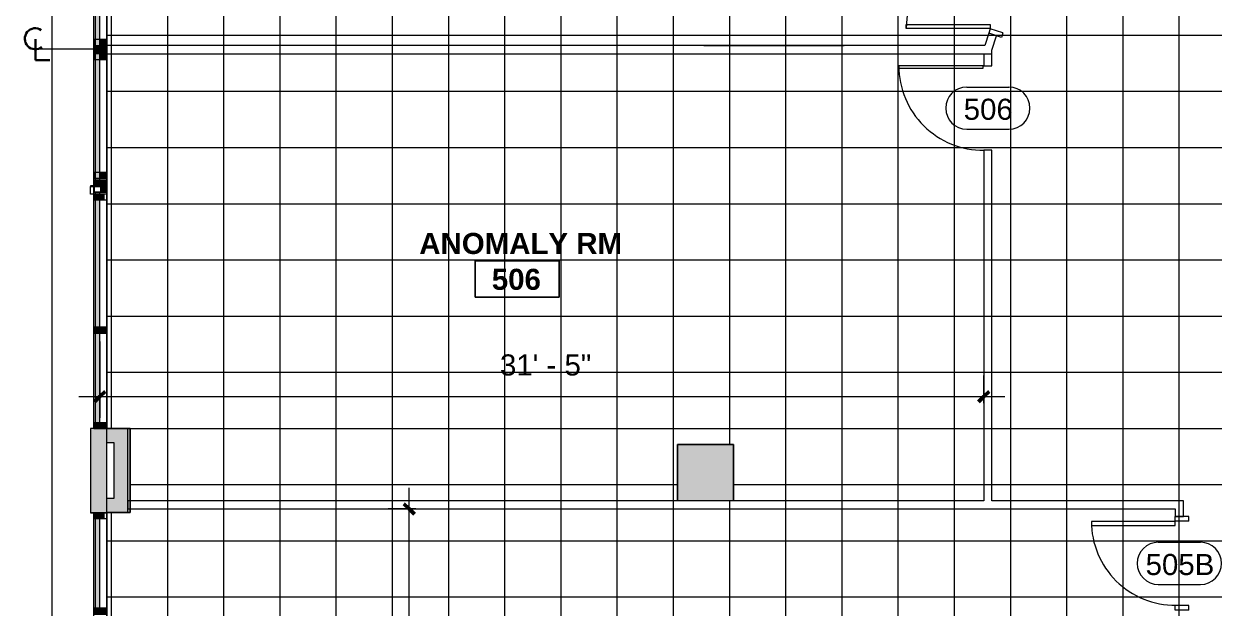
# Model space of a CAD drawing. Header units: inches. Extents: x 381 to 2249, y -1781 to -36.
# Drawn here: x 381 to 889, y -634 to -384 of the extents above; entities that cross this region are included whole.
import ezdxf

# ---------------------------------------------------------------- set-up
doc = ezdxf.new("R2010")
doc.units = ezdxf.units.IN
doc.header["$MEASUREMENT"] = 0
for name, color, linetype, lineweight in [('A-ANNO-DIMS', 211, 'Continuous', 9), ('A-ANNO-DIMS-96', 211, 'Continuous', 9), ('A-ANNO-NOTE', 131, 'Continuous', 9), ('A-AREA-IDEN', 2, 'Continuous', 9), ('A-DETL', 90, 'Continuous', 9), ('A-DETL-GENF', 92, 'Continuous', 9), ('A-DETL-THIN', 151, 'Continuous', 9), ('A-DOOR', 31, 'Continuous', 13), ('A-DOOR-FRAM', 31, 'Continuous', 20), ('A-DOOR-IDEN', 31, 'Continuous', 9), ('A-GLAZ-CURT', 52, 'Continuous', 13), ('A-GLAZ-CWMG', 51, 'Continuous', 13), ('A-WALL', 113, 'Continuous', 13), ('A-WALL-PATT', 111, 'Continuous', 13), ('I-WALL', 2, 'Continuous', 13)]:
    doc.layers.add(name, color=color, linetype=linetype, lineweight=lineweight)
doc.styles.add('Swis721 Lt BT', font='swissl.ttf', dxfattribs={"height": 9})
doc.styles.add('Swis721 Lt BT_B', font='', dxfattribs={"height": 9})
doc.styles.get('Swis721 Lt BT_B').set_extended_font_data('Swis721 Lt BT', bold=True)
doc.dimstyles.new('OTJ_-_3_32__Linear__1__Tolerance', dxfattribs={"dimscale": 12, "dimtxt": 9.497835, "dimasz": 0.375, "dimexe": 0.75, "dimexo": 0.5, "dimgap": 0.5, "dimtad": 1, "dimdec": 0, "dimzin": 3, "dimdsep": 46, "dimlunit": 4, "dimtxsty": 'Swis721 Lt BT', "dimblk1": 'OBLIQUE', "dimblk2": 'OBLIQUE', "dimsah": 1, "dimcen": 0.09, "dimdle": 0.75, "dimazin": 0, "dimtfac": 1, "dimtdec": 4, "dimtix": 1, "dimtmove": 0, "dimatfit": 3, "dimfxl": 1, "dimtvp": 1, "dimfrac": 2, "dimtolj": 1, "dimtzin": 0, "dimarcsym": 2})
pattern_1 = [(0, (-470.073, 619.15), (0, 24), []), (90, (-470.073, 619.15), (-24, 1e-15), [])]

# ---------------------------------------------------------------- blocks, each defined once
blk = doc.blocks.new('System Panel - Glazed 2-5026264-Level 5 CONSTRUCTION')
at = {"layer": 'A-GLAZ-CURT', "lineweight": 9}
blk.add_hatch(color=7, dxfattribs=at).paths.add_polyline_path([(28.75, 0.25), (28.75, 2.25), (-28.75, 2.25), (-28.75, 0.25), (22.85, 0.25)], flags=0)
at = {"layer": 'A-GLAZ-CURT', "color": 8, "lineweight": 20}
for p, q in [((28.75, 2.25), (-28.75, 2.25)), ((-28.75, 2.25), (-28.75, 0.25)), ((-28.75, 0.25), (28.75, 0.25)), ((28.75, 0.25), (28.75, 2.25))]:
    blk.add_line(p, q, dxfattribs=at)
blk = doc.blocks.new('Rectangular Mullion - 2_5_ x 5_ rectangular-5019624-Level 5 CONSTRUCTION')
at = {"layer": 'A-GLAZ-CWMG', "lineweight": 9}
blk.add_hatch(color=7, dxfattribs=at).paths.add_polyline_path([(-2.5, 2.75), (-2.5, -2.75), (0, -2.75), (0, 2.75), (-1.59, 2.75)], flags=0)
at = {"layer": 'A-GLAZ-CWMG', "color": 8, "lineweight": 20}
for p, q in [((0, 2.75), (-2.5, 2.75)), ((-2.5, 2.75), (-2.5, -2.75)), ((0, -2.75), (0, 2.75)), ((-2.5, -2.75), (0, -2.75))]:
    blk.add_line(p, q, dxfattribs=at)
blk = doc.blocks.new('System Panel - Glazed 2-5453541-Level 5 CONSTRUCTION')
at = {"layer": 'A-GLAZ-CURT', "lineweight": 9}
blk.add_hatch(color=7, dxfattribs=at).paths.add_polyline_path([(-27.31, 2.25), (-27.31, 0.25), (27.31, 0.25), (27.31, 2.25), (-19.68, 2.25)], flags=0)
at = {"layer": 'A-GLAZ-CURT', "color": 8, "lineweight": 20}
for p, q in [((27.31, 2.25), (-27.31, 2.25)), ((-27.31, 2.25), (-27.31, 0.25)), ((-27.31, 0.25), (27.31, 0.25)), ((27.31, 0.25), (27.31, 2.25))]:
    blk.add_line(p, q, dxfattribs=at)
blk = doc.blocks.new('System Panel - Glazed 2-5453543-Level 5 CONSTRUCTION')
at = {"layer": 'A-GLAZ-CURT', "color": 8, "lineweight": 20}
for p, q in [((27.19, 2.25), (-27.19, 2.25)), ((-27.19, 2.25), (-27.19, 0.25)), ((-27.19, 0.25), (27.19, 0.25)), ((27.19, 0.25), (27.19, 2.25))]:
    blk.add_line(p, q, dxfattribs=at)
blk = doc.blocks.new('Rectangular Mullion - 2_5_ x 5_ rectangular-5019623-Level 5 CONSTRUCTION')
at = {"layer": 'A-GLAZ-CWMG', "lineweight": 9}
blk.add_hatch(color=7, dxfattribs=at).paths.add_polyline_path([(0, 1.76), (0, -2.75), (-2.5, -2.75), (-2.5, 1.76), (-1.23, 1.76)], flags=0)
at = {"layer": 'A-GLAZ-CWMG', "color": 8, "lineweight": 20}
for p, q in [((-2.5, 2.75), (0, 2.75)), ((-2.5, -2.75), (-2.5, 2.75)), ((0, 2.75), (0, -2.75)), ((0, -2.75), (-2.5, -2.75))]:
    blk.add_line(p, q, dxfattribs=at)
blk = doc.blocks.new('System Panel - Glazed 2-5041578-Level 5 CONSTRUCTION')
at = {"layer": 'A-GLAZ-CURT', "lineweight": 9}
blk.add_hatch(color=7, dxfattribs=at).paths.add_polyline_path([(-19.13, 0.25), (19.13, 0.25), (19.13, 2.25), (-19.13, 2.25)], flags=0)
at = {"layer": 'A-GLAZ-CURT', "color": 8, "lineweight": 20}
for p, q in [((19.13, 2.25), (-19.13, 2.25)), ((-19.13, 2.25), (-19.13, 0.25)), ((-19.13, 0.25), (19.13, 0.25)), ((19.13, 0.25), (19.13, 2.25))]:
    blk.add_line(p, q, dxfattribs=at)
blk = doc.blocks.new('System Panel - Glazed 2-5042657-Level 5 CONSTRUCTION')
at = {"layer": 'A-GLAZ-CURT', "lineweight": 9}
blk.add_hatch(color=7, dxfattribs=at).paths.add_polyline_path([(-19.13, 0.25), (19.13, 0.25), (19.13, 2.25), (-19.13, 2.25)], flags=0)
at = {"layer": 'A-GLAZ-CURT', "color": 8, "lineweight": 20}
for p, q in [((19.13, 2.25), (-19.13, 2.25)), ((-19.13, 2.25), (-19.13, 0.25)), ((-19.13, 0.25), (19.13, 0.25)), ((19.13, 0.25), (19.13, 2.25))]:
    blk.add_line(p, q, dxfattribs=at)
blk = doc.blocks.new('Walls 21 - Walls 1-5044026-Level 5 CONSTRUCTION')
at = {"layer": 'A-WALL', "lineweight": 9}
h = blk.add_hatch(color=7, dxfattribs=at)
h.paths.add_polyline_path([(59.3, -1473.39), (59.3, -1473.39), (59.3, -1468.99), (53.3, -1443.48), (59.09, -1472.33), (53.3, -1467.4), (57.75, -1471.83)], flags=0)
h.paths.add_polyline_path([(50.39, -1469.16), (51.77, -1468.33), (50.39, -1467.4), (50.39, -1468.33)], flags=0)
h.paths.add_polyline_path([(53.3, -1443.48), (59.3, -1438.36), (59.3, -1437.48)], flags=0)
h.paths.add_polyline_path([(50.39, -1443.48), (51.77, -1442.55), (50.39, -1441.71)], flags=0)
at = {"layer": 'A-WALL', "color": 8, "lineweight": 20}
for p, q in [((50.35, -1437.48), (43.39, -1437.48)), ((43.39, -1437.48), (43.39, -1473.39)), ((59.3, -1437.48), (50.35, -1437.48)), ((59.3, -1473.39), (59.3, -1437.48)), ((50.39, -1467.4), (50.39, -1443.48)), ((50.39, -1443.48), (53.3, -1443.48)), ((53.3, -1443.48), (53.3, -1467.4)), ((53.3, -1467.4), (50.39, -1467.4)), ((43.39, -1473.39), (50.36, -1473.39)), ((50.36, -1473.39), (59.3, -1473.39))]:
    blk.add_line(p, q, dxfattribs=at)
blk = doc.blocks.new('Walls 53 - Walls 3-5097398-Level 5 CONSTRUCTION')
at = {"layer": 'A-WALL', "lineweight": 9}
for p, q in [((40.36, -1605.91), (40.36, -2559.92)), ((58.34, -1946.29), (58.34, -1605.91)), ((58.34, -2049.92), (58.34, -1946.48)), ((58.34, -2186.17), (58.34, -2085.92))]:
    blk.add_line(p, q, dxfattribs=at)
blk = doc.blocks.new('Rectangular Mullion - 2_5_ x 5_ rectangular-V6-Level 5 CONSTRUCTION')
at = {"layer": 'A-GLAZ-CWMG', "lineweight": 9}
h = blk.add_hatch(color=7, dxfattribs=at)
h.paths.add_polyline_path([(0, -0.25), (0, 2.75), (-2.5, 2.75), (-2.5, -0.25)], flags=0)
h.paths.add_polyline_path([(0, -2.75), (0, -2.25), (-2.5, -2.25), (-2.5, -2.75)], flags=0)
at = {"layer": 'A-GLAZ-CWMG', "color": 8, "lineweight": 20}
for p, q in [((0, 2.75), (-2.5, 2.75)), ((-2.5, 2.75), (-2.5, -2.75)), ((0, -2.75), (0, 2.75)), ((-2.5, -2.75), (0, -2.75))]:
    blk.add_line(p, q, dxfattribs=at)
blk = doc.blocks.new('Rectangular Mullion - 2_5_ x 5_ rectangular-V7-Level 5 CONSTRUCTION')
at = {"layer": 'A-GLAZ-CWMG', "lineweight": 9}
h = blk.add_hatch(color=7, dxfattribs=at)
h.paths.add_polyline_path([(-2.5, 2.56), (-2.5, 2.75), (0, 2.75), (0, -0.25), (-2.5, -0.25)], flags=0)
h.paths.add_polyline_path([(-2.5, -2.25), (0, -2.25), (0, -2.75), (-2.5, -2.75)], flags=0)
at = {"layer": 'A-GLAZ-CWMG', "color": 8, "lineweight": 20}
for p, q in [((-2.5, 2.75), (0, 2.75)), ((-2.5, -2.75), (-2.5, 2.75)), ((0, 2.75), (0, -2.75)), ((0, -2.75), (-2.5, -2.75))]:
    blk.add_line(p, q, dxfattribs=at)
blk = doc.blocks.new('System Panel - Glazed 2-5472165-Level 5 CONSTRUCTION')
at = {"layer": 'A-GLAZ-CURT', "lineweight": 9}
blk.add_hatch(color=7, dxfattribs=at).paths.add_polyline_path([(-28.84, 0.25), (28.84, 0.25), (28.84, 2.25), (-28.84, 2.25)], flags=0)
at = {"layer": 'A-GLAZ-CURT', "color": 8, "lineweight": 20}
for p, q in [((28.84, 2.25), (-28.84, 2.25)), ((-28.84, 2.25), (-28.84, 0.25)), ((-28.84, 0.25), (28.84, 0.25)), ((28.84, 0.25), (28.84, 2.25))]:
    blk.add_line(p, q, dxfattribs=at)
blk = doc.blocks.new('Walls 125 - Walls 1-5527734-Level 5 CONSTRUCTION')
at = {"layer": 'A-WALL', "lineweight": 9}
h = blk.add_hatch(color=7, dxfattribs=at)
h.paths.add_polyline_path([(53.3, -1443.48), (59.3, -1437.48), (59.3, -1438.36)], flags=0)
h.paths.add_polyline_path([(53.3, -1443.48), (59.3, -1468.99), (59.3, -1468.33), (60.34, -1468.33), (60.34, -1437.48), (50.39, -1437.48), (50.39, -1441.71), (51.77, -1442.55), (50.39, -1443.48)], flags=0)
h.paths.add_polyline_path([(53.3, -1467.4), (59.09, -1472.33), (53.3, -1443.48)], flags=0)
h.paths.add_polyline_path([(50.39, -1473.39), (59.3, -1473.39), (53.3, -1467.4), (50.39, -1467.4), (51.76, -1468.33), (50.39, -1469.16), (50.39, -1471.83)], flags=0)
h.paths.add_polyline_path([(60.34, -1473.39), (60.34, -1473.39), (60.34, -1471.83), (59.3, -1471.83), (59.3, -1473.39)], flags=0)
at = {"layer": 'A-WALL', "color": 8, "lineweight": 20}
for p, q in [((50.35, -1437.48), (43.39, -1437.48)), ((43.39, -1437.48), (43.39, -1473.39)), ((60.34, -1437.48), (50.35, -1437.48)), ((60.34, -1473.39), (60.34, -1437.48)), ((50.39, -1467.4), (50.39, -1443.48)), ((50.39, -1443.48), (53.3, -1443.48)), ((53.3, -1443.48), (53.3, -1467.4)), ((53.3, -1467.4), (50.39, -1467.4)), ((43.39, -1473.39), (50.36, -1473.39)), ((50.36, -1473.39), (60.34, -1473.39))]:
    blk.add_line(p, q, dxfattribs=at)
blk = doc.blocks.new('Single Flush - OTJ_SOLIDFLUSH_ALUM-5892448-Level 5 CONSTRUCTION')
at = {"layer": 'A-DOOR', "lineweight": 20}
for p, q in [((16.24, -2.28), (17.91, -1.75)), ((27.01, -36.43), (16.24, -2.28)), ((17.91, -1.75), (28.68, -35.9)), ((28.68, -35.9), (27.01, -36.43))]:
    blk.add_line(p, q, dxfattribs=at)
at = {"layer": 'A-DOOR', "lineweight": 9}
blk.add_arc((17.91, -1.75), 35.81, 179.5, 287.5, dxfattribs=at)
at = {"layer": 'A-DOOR-FRAM'}
for p, q in [((-20, 4), (-20, -1.75)), ((-20, 4), (-18, 4)), ((-18, 4), (-18, -1.75)), ((18, 4), (18, -1.75)), ((18, 4), (20, 4)), ((20, 4), (20, -1.75)), ((-20, -1.75), (-18, -1.75)), ((18, -1.75), (20, -1.75))]:
    blk.add_line(p, q, dxfattribs=at)
blk = doc.blocks.new('Single Flush - OTJ_SOLIDFLUSH_ALUM-5770998-Level 5 CONSTRUCTION')
at = {"layer": 'A-DOOR', "lineweight": 20}
for p, q in [((16.15625, 37.5625), (16.15625, 1.75)), ((17.90625, 37.5625), (16.15625, 37.5625)), ((17.90625, 1.75), (17.90625, 37.5625)), ((16.15625, 1.75), (17.90625, 1.75))]:
    blk.add_line(p, q, dxfattribs=at)
at = {"layer": 'A-DOOR', "lineweight": 9}
blk.add_arc((17.90625, 1.75), 35.8125, 90, 180.5, dxfattribs=at)
at = {"layer": 'A-DOOR-FRAM'}
for p, q in [((-20, -4), (-20, 1.75)), ((-20, 1.75), (-18, 1.75)), ((-18, -4), (-18, 1.75)), ((18.000004, -4), (18.000004, 1.75)), ((18.000004, 1.75), (20.000004, 1.75)), ((20.000004, -4), (20.000004, 1.75)), ((-20, -4), (-18, -4)), ((18.000004, -4), (20.000004, -4))]:
    blk.add_line(p, q, dxfattribs=at)
blk = doc.blocks.new('Single Glass Door - Full Rail - Long Handle-5114673-Level 5 CONSTRUCTION')
at = {"layer": 'A-DOOR', "lineweight": 20}
for p, q in [((17, 38), (17, 2)), ((18, 38), (17, 38)), ((18, 2), (18, 38)), ((17, 2), (18, 2))]:
    blk.add_line(p, q, dxfattribs=at)
at = {"layer": 'A-DOOR', "lineweight": 9}
blk.add_arc((18, 2), 36, 90, 180.5, dxfattribs=at)
blk = doc.blocks.new('DIMBLOCK1-Level 5 CONSTRUCTION')
at = {"layer": 'A-ANNO-DIMS-96'}
for p, q in [((545.06, -1088.39), (545.06, -582.25)), ((547.87, -591.25), (536.06, -591.25)), ((545.06, -591.25), (547.87, -591.25)), ((547.87, -1079.39), (536.06, -1079.39)), ((545.06, -1079.39), (547.87, -1079.39))]:
    blk.add_line(p, q, dxfattribs=at)
at = {"layer": 'A-ANNO-DIMS-96', "lineweight": 50}
for p, q in [((545.06, -591.25), (542.81, -589)), ((545.06, -591.25), (547.31, -593.5)), ((545.06, -1079.39), (542.81, -1077.14)), ((545.06, -1079.39), (547.31, -1081.64))]:
    blk.add_line(p, q, dxfattribs=at)
at = {"layer": 'A-ANNO-DIMS-96', "color": 0, "insert": (527.04, -853.18), "char_height": 9, "width": 42.8759, "attachment_point": 1, "rotation": 90, "line_spacing_factor": 1.005062, "style": 'Swis721 Lt BT'}
blk.add_mtext('40\' - 8"', dxfattribs=at)
blk = doc.blocks.new('_Oblique')
at = {"color": 0, "linetype": 'ByBlock', "lineweight": -2}
blk.add_line((-0.5, -0.5), (0.5, 0.5), dxfattribs=at)
blk = doc.blocks.new('DIMBLOCK3-Level 5 CONSTRUCTION')
at = {"layer": 'A-ANNO-DIMS-96'}
for p, q in [((412.97, -519.64), (412.97, -552.25)), ((412.97, -543.25), (412.97, -519.64)), ((790.43, -546.07), (790.43, -534.25)), ((403.97, -543.25), (799.43, -543.25)), ((790.43, -543.25), (790.43, -546.07))]:
    blk.add_line(p, q, dxfattribs=at)
at = {"layer": 'A-ANNO-DIMS-96', "lineweight": 50}
for p, q in [((412.97, -543.25), (410.72, -545.5)), ((412.97, -543.25), (415.22, -541)), ((790.43, -543.25), (788.18, -545.5)), ((790.43, -543.25), (792.68, -541))]:
    blk.add_line(p, q, dxfattribs=at)
at = {"layer": 'A-ANNO-DIMS-96', "color": 0, "insert": (583.83, -525.23), "char_height": 9, "width": 42.8759, "attachment_point": 1, "line_spacing_factor": 1.005062, "style": 'Swis721 Lt BT'}
blk.add_mtext('31\' - 5"', dxfattribs=at)
blk = doc.blocks.new('Centerline - Centerline-43150-Level 5 CONSTRUCTION')
at = {"layer": 'A-ANNO-NOTE', "lineweight": 30}
for p, q in [((0, 0.0259), (0, -0.0678)), ((0, -0.0678), (0.0642, -0.0678))]:
    blk.add_line(p, q, dxfattribs=at)
blk.add_arc((0, 0.0273), 0.0469, 55.7755, 308.0372, dxfattribs=at)
blk = doc.blocks.new('Room Tag - Room Name and Number-3379422-Level 5 CONSTRUCTION')
at = {"layer": 'A-AREA-IDEN'}
for p, q in [((-0.1881, -0.1636), (-0.1881, -0.0018)), ((-0.1881, -0.0018), (0.1869, -0.0018)), ((0.1869, -0.0018), (-0.1881, -0.0018)), ((-0.1881, -0.0018), (-0.1881, -0.1636)), ((0.1869, -0.0018), (0.1869, -0.1636)), ((0.1869, -0.1636), (0.1869, -0.0018)), ((0.1869, -0.1636), (-0.1881, -0.1636)), ((-0.1881, -0.1636), (0.1869, -0.1636))]:
    blk.add_line(p, q, dxfattribs=at)
blk = doc.blocks.new('Door Tag - Door Tag-41184-Level 5 CONSTRUCTION')
at = {"layer": 'A-DOOR-IDEN'}
for p, q in [((-0.09375, 0.09375), (0.09375, 0.09375)), ((-0.09375, -0.09375), (0.09375, -0.09375))]:
    blk.add_line(p, q, dxfattribs=at)
for centre, start, end in [((-0.09375, 0), 90, 270), ((0.09375, 0), 270, 90)]:
    blk.add_arc(centre, 0.09375, start, end, dxfattribs=at)

msp = doc.modelspace()

# ---------------------------------------------------------------- hatches: boundary and pattern name
at = {"layer": 'A-DETL-GENF'}
h = msp.add_hatch(dxfattribs=at)
h.set_pattern_fill('FP2_8', color=254, style=0, pattern_type=2)
h.set_pattern_definition(pattern_1)
h.paths.add_polyline_path([(1693.61, -1569.08), (1706.52, -1565.62), (1706.52, -1572.54), (1697.9, -1570.23)], flags=0)
h.paths.add_polyline_path([(1966.79, -1714.89), (2156.27, -1714.89), (2156.27, -1691.16), (2179.45, -1691.16), (2179.44, -1516.48), (2156.27, -1516.48), (2156.29, -1485.24), (2179.45, -1485.24), (2179.45, -1324.3), (2156.29, -1324.3), (2156.29, -1293.32), (2179.45, -1293.32), (2179.45, -1180.35), (2156.29, -1180.35), (2156.29, -1149.41), (2179.45, -1149.41), (2179.45, -805.57), (2173.15, -805.57), (2168.37, -820.66), (2142.16, -812.31), (2152.38, -780.14), (2174.01, -787), (2230.07, -611.24), (2208.83, -604.46), (2215.28, -584.24), (2013.19, -520.11), (2006.81, -540.12), (1980.87, -531.89), (1987.29, -511.65), (1784.64, -447.35), (1777.69, -469.28), (1751.74, -461.04), (1758.7, -439.12), (1555.91, -374.78), (1548.95, -396.7), (1522.98, -388.45), (1529.94, -366.54), (1327.96, -302.46), (1321.01, -324.38), (1291.44, -315), (1298.43, -292.99), (1100.12, -230.07), (1093.1, -252.06), (1063.58, -242.7), (1063.58, -242.61), (1063.54, -242.59), (1065.93, -235.08), (1052.71, -234.48), (1054.8, -227.88), (1065.95, -235.01), (1070.5, -220.67), (871.37, -157.5), (864.38, -179.51), (834.76, -170.08), (841.71, -148.16), (645.34, -85.85), (638.83, -106.37), (570.95, -84.81), (570.95, -100.41), (428.47, -100.41), (428.44, -112.91), (415.97, -112.91), (416.01, -318.91), (443.92, -318.91), (443.92, -350.39), (415.97, -350.39), (416.01, -556.89), (425.98, -556.89), (425.96, -592.8), (416.01, -592.8), (416.01, -799.14), (443.96, -799.14), (443.96, -828.61), (416.01, -828.61), (416.01, -1066.89), (428.3, -1066.89), (428.34, -1079.39), (872.22, -1079.39), (872.22, -1064.69), (901.93, -1064.69), (901.93, -1102.88), (971.1, -1102.88), (971.1, -1319.33), (1027.07, -1319.33), (1027.07, -1421.16), (1185.5, -1421.16), (1185.5, -1393.33), (1212.77, -1393.33), (1212.77, -1133.84), (1190.11, -1133.84), (1190.11, -1104.09), (1215.81, -1104.09), (1215.81, -936.89), (1199.31, -936.89), (1199.31, -936.96), (965.95, -936.96), (965.95, -886.75), (971.3, -886.75), (971.3, -718.53), (964.12, -716.25), (973.16, -687.74), (1001.71, -696.8), (1000.56, -700.43), (1099.69, -731.88), (1130.85, -633.65), (1815.84, -850.98), (1796.65, -911.47), (1682.72, -875.14), (1682.72, -1131.82), (1707.36, -1131.82), (1707.36, -1198.32), (1682.72, -1198.32), (1682.72, -1272.37), (1706.75, -1272.37), (1706.77, -1294.33), (1707.38, -1294.33), (1707.38, -1306.76), (1742.76, -1306.76), (1742.76, -1443.86), (1682.76, -1443.86), (1682.76, -1485.46), (1722.03, -1485.46), (1722, -1514.46), (1693.61, -1514.46), (1693.61, -1691.19), (1707.22, -1691.19), (1707.22, -1714.89), (1915.45, -1714.89), (1915.45, -1691.17), (1947.18, -1691.17), (1947.18, -1714.89)], flags=0)
h.paths.add_polyline_path([(1706.52, -1602.54), (1693.61, -1599.08), (1706.52, -1595.62)], flags=0)
h.paths.add_polyline_path([(993.83, -1096.9), (966.47, -1096.9), (966.47, -1067.65), (993.83, -1067.65)], flags=0)
h.paths.add_polyline_path([(953.56, -1087.5), (953.56, -1080.55), (966.46, -1084.05), (953.7, -1087.47)], flags=0)
h.paths.add_polyline_path([(681.72, -1074.06), (659.47, -1074.06), (659.47, -1050.06), (683.47, -1050.06), (683.47, -1074.06)], flags=0)
h.paths.add_polyline_path([(953.56, -1057.47), (953.56, -1050.55), (966.42, -1054.02), (965.95, -1054.15)], flags=0)
h.paths.add_polyline_path([(1853.12, -1019.06), (1830.23, -1011.8), (1837.53, -988.81), (1860.42, -996.07), (1855.43, -1011.8)], flags=0)
h.paths.add_polyline_path([(705.93, -831.68), (645.56, -831.68), (645.56, -802.15), (706.31, -802.18), (706.31, -829.68), (705.93, -829.68), (705.93, -829.94)], flags=0)
h.paths.add_polyline_path([(1942.16, -749.9), (1941.92, -749.83), (1941.9, -749.87), (1910.46, -739.85), (1923.17, -699.81), (1954.86, -709.87), (1942.16, -749.87)], flags=0)
h.paths.add_polyline_path([(659.64, -587.75), (659.64, -563.75), (683.64, -563.75), (683.64, -587.75)], flags=0)
h.paths.add_polyline_path([(1046.83, -295.7), (1033.48, -295.09), (1035.57, -288.49)], flags=0)
h = msp.add_hatch(dxfattribs=at)
h.set_pattern_fill('FP2_8', color=254, style=0, pattern_type=2)
h.set_pattern_definition(pattern_1)
h.paths.add_polyline_path([(1185.5, -1421.16), (1185.5, -1421.16), (1185.5, -1393.33), (1185.5, -1393.34), (1185.5, -1410.64)], flags=0)
h.paths.add_polyline_path([(1707.38, -1306.76), (1707.38, -1294.33), (1706.77, -1294.33), (1706.75, -1306.76)], flags=0)
h.paths.add_polyline_path([(1046.28, -936.96), (1199.31, -936.96), (1199.31, -936.89), (965.95, -936.89), (965.97, -936.96), (989.57, -936.96)], flags=0)
h.paths.add_polyline_path([(705.93, -829.68), (706.31, -829.68), (706.31, -802.18), (705.93, -802.18), (705.93, -829.51)], flags=0)
h.paths.add_polyline_path([(2168.37, -820.66), (2173.15, -805.57), (2173.02, -805.57), (2168.23, -820.62), (2168.31, -820.64)], flags=0)
h.paths.add_polyline_path([(1942.16, -749.9), (1954.83, -709.86), (1923.16, -699.81), (1918.57, -714.44), (1923.21, -699.88), (1954.66, -709.87), (1941.95, -749.84), (1942.06, -749.87)], flags=0)
h.paths.add_polyline_path([(416.01, -592.89), (416.01, -592.8), (415.98, -592.8), (415.98, -592.89)], flags=0)
h.paths.add_polyline_path([(1093.14, -252.08), (1100.12, -230.07), (1100.05, -230.04), (1093.09, -251.97), (1063.61, -242.61), (1063.58, -242.7), (1093.1, -252.06)], flags=0)
h.paths.add_polyline_path([(864.38, -179.51), (871.37, -157.49), (871.28, -157.46), (864.31, -179.46), (864.31, -179.49)], flags=0)
h.paths.add_polyline_path([(638.83, -106.37), (645.34, -85.85), (645.18, -85.8), (638.67, -106.3), (638.67, -106.32)], flags=0)
at = {"layer": 'A-WALL'}
msp.add_hatch(color=250, dxfattribs=at).paths.add_polyline_path([(659.64, -587.75), (683.64, -587.75), (683.64, -563.75), (659.64, -563.75)], flags=0)
at = {"layer": 'A-WALL-PATT', "lineweight": 9}
h = msp.add_hatch(color=7, dxfattribs=at)
h.paths.add_polyline_path([(412.97, -1066.89), (416.01, -1066.89), (415.97, -1066.64), (409.01, -1066.64), (409.01, -1066.89), (410.97, -1066.89)], flags=0)
h.paths.add_polyline_path([(409.01, -936.64), (416.01, -936.64), (415.97, -934.96), (409.01, -934.96)], flags=0)
h.paths.add_polyline_path([(409.01, -696.64), (415.98, -696.63), (415.98, -693.14), (409.01, -693.14)], flags=0)
h.paths.add_polyline_path([(415.98, -592.89), (415.97, -556.89), (409.01, -556.89), (409.01, -592.89), (410.45, -592.89)], flags=0)
h.paths.add_polyline_path([(412.97, -453.45), (415.97, -453.45), (415.97, -453.26), (409.01, -453.26), (409.01, -453.45), (410.97, -453.45)], flags=0)

# ---------------------------------------------------------------- linework, layer by layer
at = {"layer": 'A-DETL', "lineweight": 13}
for p, q in [((415.97, -1064.14), (415.97, -114.14)), ((410.47, -394.89), (385.43, -394.89)), ((670.89, -393.26), (730.89, -393.26)), ((790.89, -393.26), (730.89, -393.26))]:
    msp.add_line(p, q, dxfattribs=at)
at = {"layer": 'A-DETL-THIN'}
for p, q in [((415.97, -350.39), (415.97, -556.89)), ((415.97, -556.89), (425.98, -556.89)), ((425.98, -556.89), (425.98, -592.8)), ((659.64, -587.75), (659.64, -563.75)), ((659.64, -563.75), (683.64, -563.75)), ((683.64, -563.75), (683.64, -587.75)), ((683.64, -587.75), (659.64, -587.75)), ((425.98, -592.8), (415.98, -592.8)), ((415.98, -592.8), (415.98, -799.14))]:
    msp.add_line(p, q, dxfattribs=at)
at = {"layer": 'A-WALL'}
msp.add_line((790.43, -396.76), (793.46, -396.76), dxfattribs=at)
at = {"layer": 'A-WALL', "color": 8, "lineweight": 20}
for p, q in [((409.01, -453.26), (409.01, -453.45)), ((415.97, -453.26), (409.01, -453.26)), ((409.01, -453.45), (415.97, -453.45)), ((416.01, -453.45), (416.01, -453.26)), ((409.01, -556.89), (409.01, -592.89)), ((415.97, -556.89), (409.01, -556.89)), ((416.01, -592.89), (416.01, -556.89)), ((683.64, -563.75), (659.64, -563.75)), ((659.64, -563.75), (659.64, -587.75)), ((683.64, -587.75), (683.64, -563.75)), ((409.01, -592.89), (415.98, -592.89))]:
    msp.add_line(p, q, dxfattribs=at)
at = {"layer": 'A-WALL', "lineweight": 9}
for p, q in [((409.01, -456.76), (409.01, -453.45)), ((410.47, -456.76), (409.01, -456.76)), ((416.01, -453.45), (416.01, -456.76))]:
    msp.add_line(p, q, dxfattribs=at)
at = {"layer": 'I-WALL'}
for p, q in [((792.55, -388.05), (790.89, -393.26)), ((795.88, -389.11), (792.55, -388.05)), ((793.93, -395.28), (795.88, -389.11)), ((790.89, -393.26), (416.01, -393.26)), ((416.01, -393.26), (416.01, -396.76)), ((793.93, -402.01), (793.93, -395.28)), ((416.01, -396.76), (790.43, -396.76)), ((790.43, -396.76), (790.43, -402.01)), ((790.43, -402.01), (793.93, -402.01)), ((790.43, -438.01), (790.43, -587.75)), ((793.93, -438.01), (790.43, -438.01)), ((793.93, -587.75), (793.93, -438.01)), ((659.64, -587.75), (424.93, -587.75)), ((424.93, -587.75), (424.93, -591.25)), ((790.43, -587.75), (683.64, -587.75)), ((875.72, -587.75), (793.93, -587.75)), ((875.72, -594.5), (875.72, -587.75)), ((424.93, -591.25), (872.22, -591.25)), ((872.22, -591.25), (872.22, -594.5)), ((872.22, -594.5), (875.72, -594.5))]:
    msp.add_line(p, q, dxfattribs=at)

# ---------------------------------------------------------------- block references
at = {"layer": 'A-ANNO-NOTE', "xscale": 96, "yscale": 96, "zscale": 96}
msp.add_blockref('Centerline - Centerline-43150-Level 5 CONSTRUCTION', (385.43, -393), dxfattribs=at)
at = {"layer": 'A-AREA-IDEN', "xscale": 95.99999999999994, "yscale": 95.99999999999994, "zscale": 95.99999999999994}
msp.add_blockref('Room Tag - Room Name and Number-3379422-Level 5 CONSTRUCTION', (591.24, -485.05), dxfattribs=at)
at = {"layer": 'A-DOOR'}
for name, p, rotation in [('Single Flush - OTJ_SOLIDFLUSH_ALUM-5892448-Level 5 CONSTRUCTION', (800.26, -369.52), 252.396186574362), ('Single Glass Door - Full Rail - Long Handle-5114673-Level 5 CONSTRUCTION', (792.18, -420.01), 89.9999999999999), ('Single Flush - OTJ_SOLIDFLUSH_ALUM-5770998-Level 5 CONSTRUCTION', (873.97, -614.5), 89.9999999999999)]:
    msp.add_blockref(name, p, dxfattribs=dict(at, rotation=rotation))
at = {"layer": 'A-DOOR-IDEN', "xscale": 95.99999999999994, "yscale": 95.99999999999994, "zscale": 95.99999999999994}
for p in [(792.18, -420.01), (873.97, -614.5)]:
    msp.add_blockref('Door Tag - Door Tag-41184-Level 5 CONSTRUCTION', p, dxfattribs=at)
at = {"layer": 'A-GLAZ-CURT', "lineweight": 9, "rotation": 89.9999999999994}
for name, p in [('System Panel - Glazed 2-5026264-Level 5 CONSTRUCTION', (413.22, -364.89)), ('System Panel - Glazed 2-5453541-Level 5 CONSTRUCTION', (413.22, -423.45)), ('System Panel - Glazed 2-5472165-Level 5 CONSTRUCTION', (413.22, -484.8)), ('System Panel - Glazed 2-5453543-Level 5 CONSTRUCTION', (413.22, -486.45)), ('System Panel - Glazed 2-5041578-Level 5 CONSTRUCTION', (413.22, -535.26)), ('System Panel - Glazed 2-5042657-Level 5 CONSTRUCTION', (413.22, -614.52))]:
    msp.add_blockref(name, p, dxfattribs=at)
at = {"layer": 'A-GLAZ-CWMG', "lineweight": 9, "rotation": 269.9999999999994}
for name, p in [('Rectangular Mullion - 2_5_ x 5_ rectangular-V6-Level 5 CONSTRUCTION', (413.22, -393.26)), ('Rectangular Mullion - 2_5_ x 5_ rectangular-5019624-Level 5 CONSTRUCTION', (413.22, -396.14)), ('Rectangular Mullion - 2_5_ x 5_ rectangular-V6-Level 5 CONSTRUCTION', (413.22, -449.95)), ('Rectangular Mullion - 2_5_ x 5_ rectangular-5019624-Level 5 CONSTRUCTION', (413.22, -453.26)), ('Rectangular Mullion - 2_5_ x 5_ rectangular-5019624-Level 5 CONSTRUCTION', (413.22, -516.14)), ('Rectangular Mullion - 2_5_ x 5_ rectangular-5019624-Level 5 CONSTRUCTION', (413.22, -556.89)), ('Rectangular Mullion - 2_5_ x 5_ rectangular-5019624-Level 5 CONSTRUCTION', (413.22, -636.14))]:
    msp.add_blockref(name, p, dxfattribs=at)
at = {"layer": 'A-GLAZ-CWMG', "lineweight": 9, "extrusion": (0, 0, -1), "rotation": 90.0000000000006}
for name, p in [('Rectangular Mullion - 2_5_ x 5_ rectangular-V7-Level 5 CONSTRUCTION', (-413.22, -396.76)), ('Rectangular Mullion - 2_5_ x 5_ rectangular-V7-Level 5 CONSTRUCTION', (-413.22, -453.45)), ('Rectangular Mullion - 2_5_ x 5_ rectangular-5019623-Level 5 CONSTRUCTION', (-413.22, -456.76)), ('Rectangular Mullion - 2_5_ x 5_ rectangular-5019623-Level 5 CONSTRUCTION', (-413.22, -592.89))]:
    msp.add_blockref(name, p, dxfattribs=at)
at = {"layer": 'A-WALL', "lineweight": 9}
for name, p in [('Walls 53 - Walls 3-5097398-Level 5 CONSTRUCTION', (352.11, 1493.03)), ('Walls 21 - Walls 1-5044026-Level 5 CONSTRUCTION', (365.62, 880.59)), ('Walls 125 - Walls 1-5527734-Level 5 CONSTRUCTION', (365.62, 880.59))]:
    msp.add_blockref(name, p, dxfattribs=at)

# ---------------------------------------------------------------- texts
at = {"layer": 'A-AREA-IDEN', "char_height": 9, "attachment_point": 1, "style": 'Swis721 Lt BT_B'}
for s, insert, width in [('ANOMALY RM', (549.38, -473.33), 101.202), ('506', (580.35, -488.65), 25.452)]:
    msp.add_mtext(s, dxfattribs=dict(at, insert=insert, width=width))
at = {"layer": 'A-DOOR-IDEN', "char_height": 9, "attachment_point": 1, "style": 'Swis721 Lt BT'}
for s, insert, width in [('506', (781.87, -415.99), 24.543), ('505B', (859.55, -610.48), 34.542)]:
    msp.add_mtext(s, dxfattribs=dict(at, insert=insert, width=width))

# ---------------------------------------------------------------- dimensions: what is measured, and where the dimension line sits
at = {"layer": 'A-ANNO-DIMS'}
dim = msp.add_linear_dim(base=(790.43, -543.25), p1=(412.97, -513.64), p2=(790.43, -540.07), dimstyle='OTJ_-_3_32__Linear__1__Tolerance', override={"dimpost": '<>', "dimfxl": 378.375307}, dxfattribs=at)
dim.commit()
dim.dimension.update_dxf_attribs({"geometry": 'DIMBLOCK3-Level 5 CONSTRUCTION', "text_midpoint": (601.7, -532.62)})
dim = msp.add_linear_dim(base=(545.06, -591.25), p1=(541.87, -1079.39), p2=(541.87, -591.25), angle=90, dimstyle='OTJ_-_3_32__Linear__1__Tolerance', override={"dimpost": '<>', "dimfxl": 488.142464}, dxfattribs=at)
dim.commit()
dim.dimension.update_dxf_attribs({"geometry": 'DIMBLOCK1-Level 5 CONSTRUCTION', "text_midpoint": (534.43, -835.32)})

doc.saveas('drawing.dxf')
